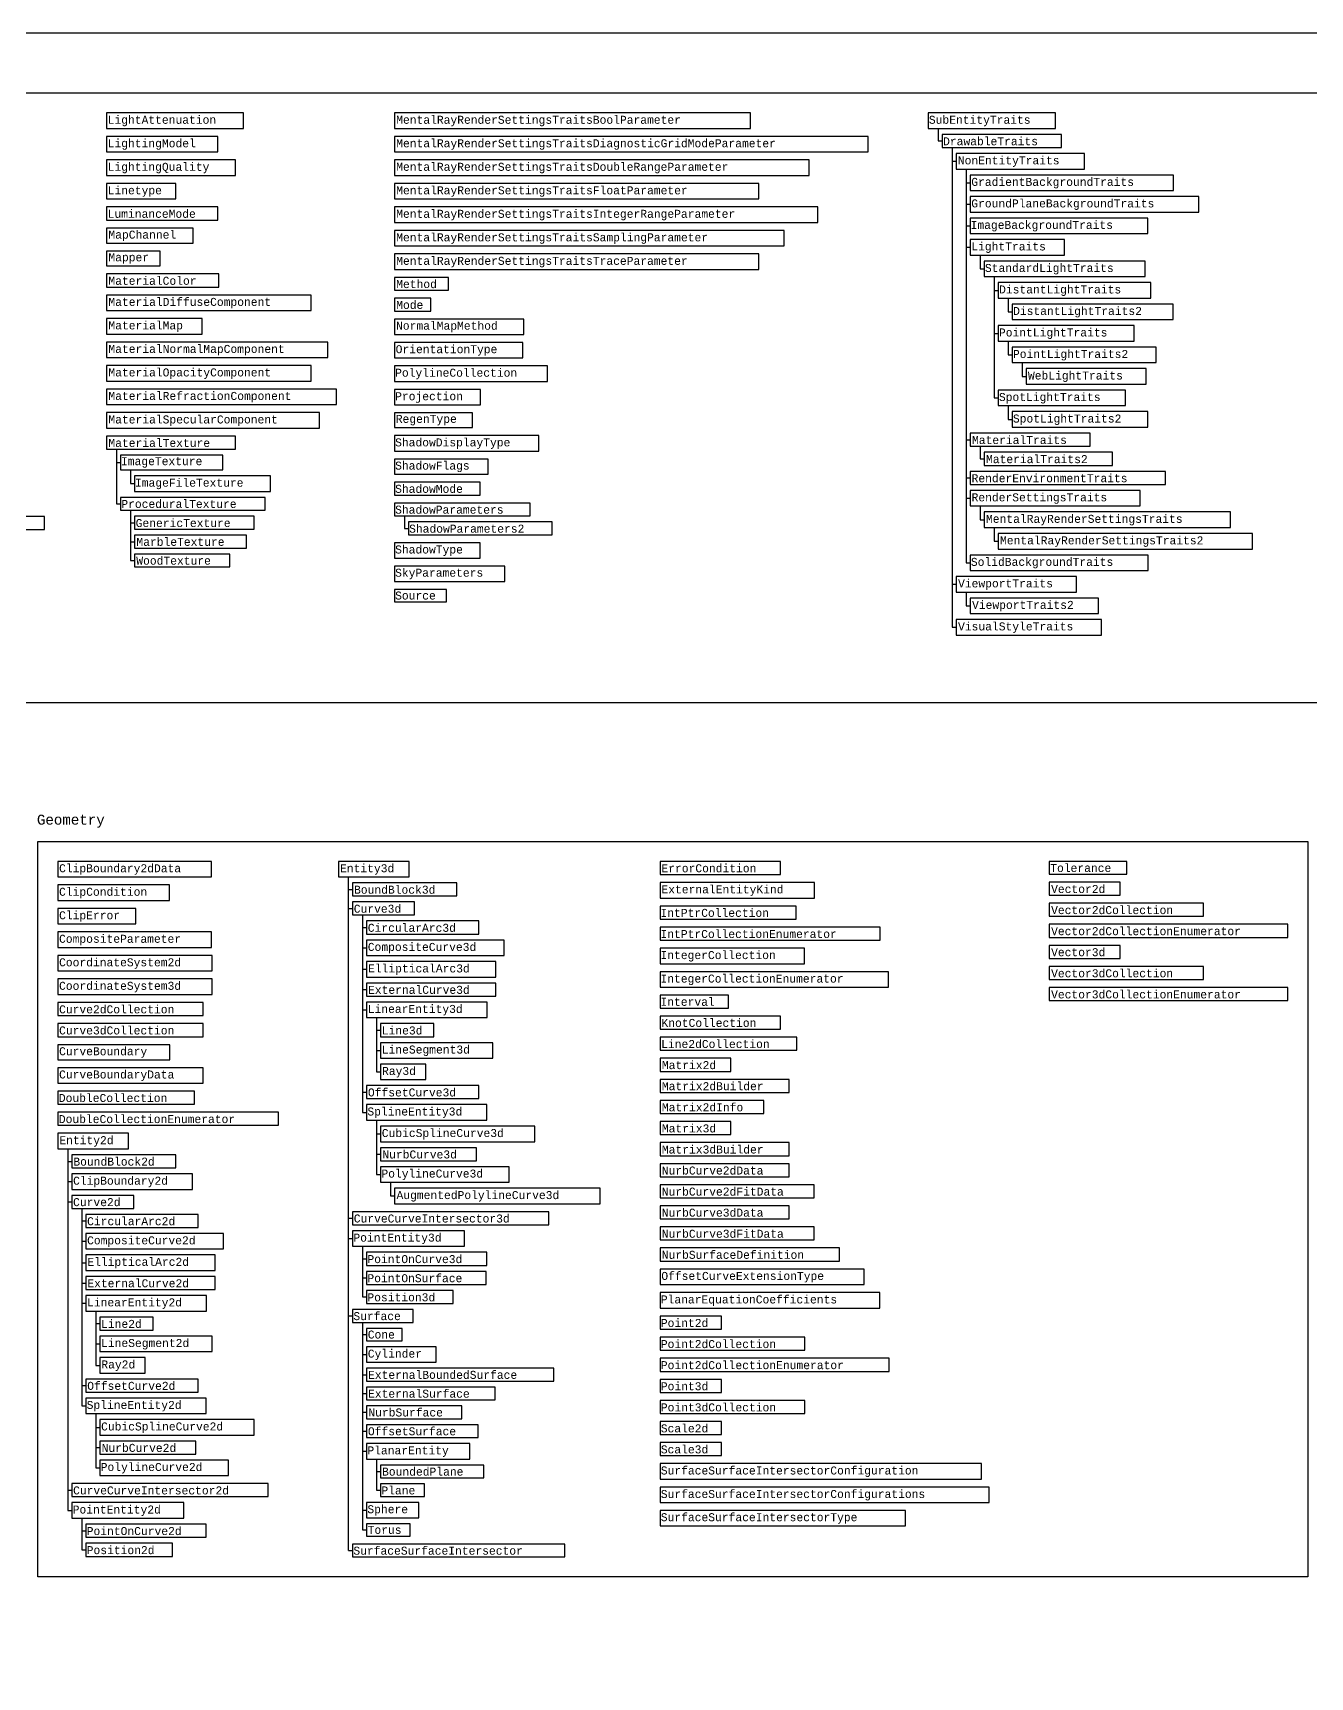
# Model space of a CAD drawing. Header units: millimetres. Extents: x 63 to 561, y 325 to 515.
# Drawn here: x 436.8 to 500.7, y 423.8 to 506 of the extents above; entities that cross this region are included whole.
import ezdxf

# ---------------------------------------------------------------- set-up
doc = ezdxf.new("R2010")
doc.units = ezdxf.units.MM
for name, color, linetype in [('Classes Map Frame', 7, 'Continuous'), ('Managed classes', 3, 'Continuous'), ('Partial Supported', 2, 'Continuous'), ('Unsupported', 252, 'Continuous')]:
    doc.layers.add(name, color=color, linetype=linetype)
doc.styles.add('Categories', font='consola.ttf', dxfattribs={"height": 0.5})
doc.styles.add('PureManaged', font='consola.ttf', dxfattribs={"height": 0.4})
doc.styles.get("Standard").update_dxf_attribs({"font": 'consola.ttf'})

msp = doc.modelspace()

# ---------------------------------------------------------------- linework, layer by layer
at = {"layer": 'Classes Map Frame'}
for p, q in [((482.083, 501.224), (482.083, 500.597)), ((482.083, 500.597), (482.283, 500.597)), ((482.783, 500.269), (482.783, 476.285)), ((482.783, 499.582), (482.983, 499.582)), ((483.483, 499.194), (483.483, 479.512)), ((483.483, 498.506), (483.683, 498.506)), ((483.483, 497.431), (483.683, 497.431)), ((483.483, 496.356), (483.683, 496.356)), ((483.483, 495.28), (483.683, 495.28)), ((484.183, 494.893), (484.183, 494.205)), ((484.183, 494.205), (484.383, 494.205)), ((484.883, 493.817), (484.883, 487.753)), ((484.883, 493.129), (485.083, 493.129)), ((485.583, 492.742), (485.583, 492.054)), ((485.583, 492.054), (485.783, 492.054)), ((484.883, 490.979), (485.083, 490.979)), ((485.583, 490.591), (485.583, 489.903)), ((485.583, 489.903), (485.783, 489.903)), ((486.283, 489.516), (486.283, 488.828)), ((486.283, 488.828), (486.483, 488.828)), ((484.883, 487.753), (485.083, 487.753)), ((485.583, 487.365), (485.583, 486.677)), ((485.583, 486.677), (485.783, 486.677)), ((441.014, 485.189), (441.014, 482.461)), ((483.483, 485.662), (483.683, 485.662)), ((484.183, 485.335), (484.183, 484.707)), ((441.014, 484.523), (441.214, 484.523)), ((441.714, 484.157), (441.714, 483.469)), ((484.183, 484.707), (484.383, 484.707)), ((441.714, 483.469), (441.914, 483.469)), ((483.483, 483.753), (483.683, 483.753)), ((483.483, 482.738), (483.683, 482.738)), ((441.014, 482.461), (441.214, 482.461)), ((441.714, 482.141), (441.714, 479.626)), ((455.401, 481.855), (455.401, 481.23)), ((484.183, 482.35), (484.183, 481.662)), ((484.183, 481.662), (484.383, 481.662)), ((441.714, 481.514), (441.914, 481.514)), ((455.401, 481.23), (455.601, 481.23)), ((484.883, 481.275), (484.883, 480.587)), ((441.714, 480.566), (441.914, 480.566)), ((484.883, 480.587), (485.083, 480.587)), ((441.714, 479.626), (441.914, 479.626)), ((483.483, 479.512), (483.683, 479.512)), ((482.783, 478.436), (482.983, 478.436)), ((483.483, 478.048), (483.483, 477.361)), ((483.483, 477.361), (483.683, 477.361)), ((482.783, 476.285), (482.983, 476.285)), ((452.614, 430.135), (452.614, 463.808)), ((452.614, 463.182), (452.814, 463.182)), ((452.614, 462.232), (452.814, 462.232)), ((453.314, 461.907), (453.314, 452.035)), ((453.314, 461.279), (453.514, 461.279)), ((453.314, 460.264), (453.514, 460.264)), ((453.314, 459.189), (453.514, 459.189)), ((453.314, 458.176), (453.514, 458.176)), ((453.314, 457.163), (453.514, 457.163)), ((454.014, 456.775), (454.014, 454.059)), ((454.014, 456.148), (454.214, 456.148)), ((454.014, 455.133), (454.214, 455.133)), ((454.014, 454.059), (454.214, 454.059)), ((453.314, 453.048), (453.514, 453.048)), ((453.314, 452.035), (453.514, 452.035)), ((454.014, 451.648), (454.014, 448.934)), ((454.014, 450.96), (454.214, 450.96)), ((438.583, 450.215), (438.583, 432.14)), ((454.014, 449.947), (454.214, 449.947)), ((438.583, 449.589), (438.783, 449.589)), ((454.014, 448.934), (454.214, 448.934)), ((438.583, 448.576), (438.783, 448.576)), ((454.714, 448.546), (454.714, 447.859)), ((438.583, 447.563), (438.783, 447.563)), ((439.283, 447.238), (439.283, 437.367)), ((454.714, 447.859), (454.914, 447.859)), ((439.283, 446.611), (439.483, 446.611)), ((452.614, 446.746), (452.814, 446.746)), ((439.283, 445.596), (439.483, 445.596)), ((452.614, 445.733), (452.814, 445.733)), ((453.314, 445.345), (453.314, 442.808)), ((453.314, 444.718), (453.514, 444.718)), ((439.283, 444.52), (439.483, 444.52)), ((439.283, 443.507), (439.483, 443.507)), ((453.314, 443.763), (453.514, 443.763)), ((439.283, 442.494), (439.483, 442.494)), ((453.314, 442.808), (453.514, 442.808)), ((439.983, 442.107), (439.983, 439.391)), ((439.983, 441.479), (440.183, 441.479)), ((452.614, 441.861), (452.814, 441.861)), ((453.314, 441.541), (453.314, 431.161)), ((453.314, 440.93), (453.514, 440.93)), ((439.983, 440.464), (440.183, 440.464)), ((453.314, 439.932), (453.514, 439.932)), ((439.983, 439.391), (440.183, 439.391)), ((453.314, 438.925), (453.514, 438.925)), ((439.283, 438.38), (439.483, 438.38)), ((439.283, 437.367), (439.483, 437.367)), ((453.314, 437.984), (453.514, 437.984)), ((439.983, 436.979), (439.983, 434.266)), ((453.314, 437.044), (453.514, 437.044)), ((439.983, 436.292), (440.183, 436.292)), ((453.314, 436.103), (453.514, 436.103)), ((439.983, 435.279), (440.183, 435.279)), ((453.314, 435.096), (453.514, 435.096)), ((439.983, 434.266), (440.183, 434.266)), ((454.014, 434.708), (454.014, 433.147)), ((454.014, 434.088), (454.214, 434.088)), ((438.583, 433.153), (438.783, 433.153)), ((454.014, 433.147), (454.214, 433.147)), ((438.583, 432.14), (438.783, 432.14)), ((439.283, 431.752), (439.283, 430.17)), ((453.314, 432.147), (453.514, 432.147)), ((439.283, 431.125), (439.483, 431.125)), ((453.314, 431.161), (453.514, 431.161)), ((439.283, 430.17), (439.483, 430.17)), ((452.614, 430.135), (452.814, 430.135))]:
    msp.add_line(p, q, dxfattribs=at)
for points in [[(348.873, 506), (561.056, 506), (561.056, 325.237), (348.873, 325.237)], [(415.573, 503), (511.12, 503), (511.12, 472.51), (415.573, 472.51)], [(440.514, 502), (440.514, 501.224), (447.353, 501.224), (447.353, 502)], [(454.901, 502), (454.901, 501.224), (472.7, 501.224), (472.7, 502)], [(481.583, 502), (481.583, 501.224), (487.951, 501.224), (487.951, 502)], [(440.514, 500.824), (440.514, 500.049), (446.069, 500.049), (446.069, 500.824)], [(454.901, 500.824), (454.901, 500.049), (478.583, 500.049), (478.583, 500.824)], [(482.283, 500.924), (482.283, 500.269), (488.24, 500.269), (488.24, 500.924)], [(482.983, 499.969), (482.983, 499.194), (489.399, 499.194), (489.399, 499.969)], [(440.514, 499.649), (440.514, 498.873), (446.955, 498.873), (446.955, 499.649)], [(454.901, 499.649), (454.901, 498.873), (475.641, 498.873), (475.641, 499.649)], [(440.514, 498.473), (440.514, 497.698), (443.978, 497.698), (443.978, 498.473)], [(454.901, 498.473), (454.901, 497.698), (473.12, 497.698), (473.12, 498.473)], [(483.683, 498.894), (483.683, 498.119), (493.852, 498.119), (493.852, 498.894)], [(440.514, 497.298), (440.514, 496.643), (446.079, 496.643), (446.079, 497.298)], [(454.901, 497.298), (454.901, 496.523), (476.062, 496.523), (476.062, 497.298)], [(483.683, 497.819), (483.683, 497.043), (495.113, 497.043), (495.113, 497.819)], [(483.683, 496.743), (483.683, 495.968), (492.557, 495.968), (492.557, 496.743)], [(440.514, 496.243), (440.514, 495.482), (444.844, 495.482), (444.844, 496.243)], [(454.901, 496.123), (454.901, 495.347), (474.381, 495.347), (474.381, 496.123)], [(483.683, 495.668), (483.683, 494.893), (488.39, 494.893), (488.39, 495.668)], [(440.514, 495.082), (440.514, 494.35), (443.188, 494.35), (443.188, 495.082)], [(454.901, 494.947), (454.901, 494.172), (473.12, 494.172), (473.12, 494.947)], [(484.383, 494.593), (484.383, 493.817), (492.432, 493.817), (492.432, 494.593)], [(440.514, 493.95), (440.514, 493.296), (446.129, 493.296), (446.129, 493.95)], [(454.901, 493.772), (454.901, 493.132), (457.602, 493.132), (457.602, 493.772)], [(485.083, 493.517), (485.083, 492.742), (492.721, 492.742), (492.721, 493.517)], [(440.514, 492.896), (440.514, 492.12), (450.74, 492.12), (450.74, 492.896)], [(454.901, 492.732), (454.901, 492.091), (456.719, 492.091), (456.719, 492.732)], [(485.783, 492.442), (485.783, 491.666), (493.828, 491.666), (493.828, 492.442)], [(440.514, 491.72), (440.514, 490.945), (445.287, 490.945), (445.287, 491.72)], [(454.901, 491.691), (454.901, 490.93), (461.376, 490.93), (461.376, 491.691)], [(485.083, 491.366), (485.083, 490.591), (491.873, 490.591), (491.873, 491.366)], [(440.514, 490.545), (440.514, 489.769), (451.58, 489.769), (451.58, 490.545)], [(454.901, 490.53), (454.901, 489.755), (461.314, 489.755), (461.314, 490.53)], [(485.783, 490.291), (485.783, 489.516), (492.98, 489.516), (492.98, 490.291)], [(440.514, 489.369), (440.514, 488.594), (450.74, 488.594), (450.74, 489.369)], [(454.901, 489.355), (454.901, 488.579), (462.562, 488.579), (462.562, 489.355)], [(486.483, 489.216), (486.483, 488.44), (492.482, 488.44), (492.482, 489.216)], [(440.514, 488.194), (440.514, 487.419), (452.001, 487.419), (452.001, 488.194)], [(454.901, 488.179), (454.901, 487.404), (459.201, 487.404), (459.201, 488.179)], [(485.083, 488.14), (485.083, 487.365), (491.451, 487.365), (491.451, 488.14)], [(440.514, 487.019), (440.514, 486.243), (451.16, 486.243), (451.16, 487.019)], [(454.901, 487.004), (454.901, 486.272), (458.798, 486.272), (458.798, 487.004)], [(485.783, 487.065), (485.783, 486.289), (492.558, 486.289), (492.558, 487.065)], [(440.514, 485.843), (440.514, 485.189), (446.954, 485.189), (446.954, 485.843)], [(454.901, 485.872), (454.901, 485.097), (462.126, 485.097), (462.126, 485.872)], [(483.683, 485.989), (483.683, 485.335), (489.686, 485.335), (489.686, 485.989)], [(484.383, 485.035), (484.383, 484.38), (490.793, 484.38), (490.793, 485.035)], [(441.214, 484.889), (441.214, 484.157), (446.324, 484.157), (446.324, 484.889)], [(454.901, 484.697), (454.901, 483.936), (459.588, 483.936), (459.588, 484.697)], [(441.914, 483.857), (441.914, 483.081), (448.705, 483.081), (448.705, 483.857)], [(454.901, 483.536), (454.901, 482.895), (459.185, 482.895), (459.185, 483.536)], [(483.683, 484.08), (483.683, 483.425), (493.446, 483.425), (493.446, 484.08)], [(441.214, 482.781), (441.214, 482.141), (448.442, 482.141), (448.442, 482.781)], [(454.901, 482.495), (454.901, 481.855), (461.689, 481.855), (461.689, 482.495)], [(483.683, 483.125), (483.683, 482.35), (492.185, 482.35), (492.185, 483.125)], [(428.068, 481.825), (428.068, 481.17), (437.414, 481.17), (437.414, 481.825)], [(441.914, 481.841), (441.914, 481.186), (447.899, 481.186), (447.899, 481.841)], [(484.383, 482.05), (484.383, 481.275), (496.689, 481.275), (496.689, 482.05)], [(441.914, 480.886), (441.914, 480.246), (447.514, 480.246), (447.514, 480.886)], [(455.601, 481.555), (455.601, 480.904), (462.796, 480.904), (462.796, 481.555)], [(485.083, 480.975), (485.083, 480.199), (497.795, 480.199), (497.795, 480.975)], [(454.901, 480.504), (454.901, 479.743), (459.185, 479.743), (459.185, 480.504)], [(441.914, 479.946), (441.914, 479.306), (446.669, 479.306), (446.669, 479.946)], [(454.901, 479.343), (454.901, 478.582), (460.429, 478.582), (460.429, 479.343)], [(483.683, 479.899), (483.683, 479.124), (492.572, 479.124), (492.572, 479.899)], [(482.983, 478.824), (482.983, 478.048), (488.989, 478.048), (488.989, 478.824)], [(454.901, 478.182), (454.901, 477.562), (457.504, 477.562), (457.504, 478.182)], [(483.683, 477.748), (483.683, 476.973), (490.096, 476.973), (490.096, 477.748)], [(482.983, 476.673), (482.983, 475.898), (490.249, 475.898), (490.249, 476.673)], [(437.083, 465.583), (500.554, 465.583), (500.554, 428.815), (437.083, 428.815)], [(438.083, 464.583), (438.083, 463.808), (445.762, 463.808), (445.762, 464.583)], [(452.114, 464.583), (452.114, 463.808), (455.634, 463.808), (455.634, 464.583)], [(468.181, 464.583), (468.181, 463.928), (474.193, 463.928), (474.193, 464.583)], [(487.634, 464.583), (487.634, 463.943), (491.512, 463.943), (491.512, 464.583)], [(438.083, 463.408), (438.083, 462.632), (443.662, 462.632), (443.662, 463.408)], [(452.814, 463.508), (452.814, 462.857), (458.015, 462.857), (458.015, 463.508)], [(468.181, 463.528), (468.181, 462.753), (475.902, 462.753), (475.902, 463.528)], [(487.634, 463.543), (487.634, 462.892), (491.178, 462.892), (491.178, 463.543)], [(438.083, 462.232), (438.083, 461.457), (441.982, 461.457), (441.982, 462.232)], [(452.814, 462.557), (452.814, 461.907), (455.901, 461.907), (455.901, 462.557)], [(468.181, 462.353), (468.181, 461.698), (474.985, 461.698), (474.985, 462.353)], [(487.634, 462.492), (487.634, 461.837), (495.351, 461.837), (495.351, 462.492)], [(453.514, 461.607), (453.514, 460.952), (459.122, 460.952), (459.122, 461.607)], [(468.181, 461.298), (468.181, 460.644), (479.188, 460.644), (479.188, 461.298)], [(487.634, 461.437), (487.634, 460.783), (499.554, 460.783), (499.554, 461.437)], [(438.083, 461.057), (438.083, 460.282), (445.764, 460.282), (445.764, 461.057)], [(453.514, 460.652), (453.514, 459.876), (460.382, 459.876), (460.382, 460.652)], [(487.634, 460.383), (487.634, 459.732), (491.178, 459.732), (491.178, 460.383)], [(438.083, 459.882), (438.083, 459.106), (445.791, 459.106), (445.791, 459.882)], [(453.514, 459.576), (453.514, 458.801), (459.975, 458.801), (459.975, 459.576)], [(468.181, 460.244), (468.181, 459.468), (475.405, 459.468), (475.405, 460.244)], [(438.083, 458.706), (438.083, 457.931), (445.791, 457.931), (445.791, 458.706)], [(468.181, 459.068), (468.181, 458.293), (479.608, 458.293), (479.608, 459.068)], [(487.634, 459.332), (487.634, 458.677), (495.351, 458.677), (495.351, 459.332)], [(453.514, 458.501), (453.514, 457.85), (459.975, 457.85), (459.975, 458.501)], [(468.181, 457.893), (468.181, 457.253), (471.601, 457.253), (471.601, 457.893)], [(487.634, 458.277), (487.634, 457.623), (499.554, 457.623), (499.554, 458.277)], [(438.083, 457.531), (438.083, 456.876), (445.342, 456.876), (445.342, 457.531)], [(453.514, 457.55), (453.514, 456.775), (459.541, 456.775), (459.541, 457.55)], [(438.083, 456.476), (438.083, 455.821), (445.342, 455.821), (445.342, 456.476)], [(454.214, 456.475), (454.214, 455.82), (456.88, 455.82), (456.88, 456.475)], [(468.181, 456.853), (468.181, 456.198), (474.193, 456.198), (474.193, 456.853)], [(438.083, 455.421), (438.083, 454.66), (443.684, 454.66), (443.684, 455.421)], [(454.214, 455.52), (454.214, 454.745), (459.821, 454.745), (459.821, 455.52)], [(468.181, 455.798), (468.181, 455.143), (475.02, 455.143), (475.02, 455.798)], [(468.181, 454.743), (468.181, 454.088), (471.723, 454.088), (471.723, 454.743)], [(438.083, 454.26), (438.083, 453.499), (445.342, 453.499), (445.342, 454.26)], [(454.214, 454.445), (454.214, 453.674), (456.474, 453.674), (456.474, 454.445)], [(438.083, 453.099), (438.083, 452.445), (444.912, 452.445), (444.912, 453.099)], [(453.514, 453.374), (453.514, 452.723), (459.129, 452.723), (459.129, 453.374)], [(468.181, 453.688), (468.181, 453.034), (474.636, 453.034), (474.636, 453.688)], [(453.514, 452.423), (453.514, 451.648), (459.522, 451.648), (459.522, 452.423)], [(468.181, 452.634), (468.181, 451.979), (473.365, 451.979), (473.365, 452.634)], [(438.083, 452.045), (438.083, 451.39), (449.114, 451.39), (449.114, 452.045)], [(454.214, 451.348), (454.214, 450.572), (461.922, 450.572), (461.922, 451.348)], [(468.181, 451.579), (468.181, 450.924), (471.723, 450.924), (471.723, 451.579)], [(438.083, 450.99), (438.083, 450.215), (441.603, 450.215), (441.603, 450.99)], [(468.181, 450.524), (468.181, 449.87), (474.636, 449.87), (474.636, 450.524)], [(438.783, 449.915), (438.783, 449.264), (443.984, 449.264), (443.984, 449.915)], [(454.214, 450.272), (454.214, 449.622), (459.009, 449.622), (459.009, 450.272)], [(438.783, 448.964), (438.783, 448.189), (444.811, 448.189), (444.811, 448.964)], [(454.214, 449.322), (454.214, 448.546), (460.644, 448.546), (460.644, 449.322)], [(468.181, 449.47), (468.181, 448.819), (474.627, 448.819), (474.627, 449.47)], [(454.914, 448.246), (454.914, 447.471), (465.181, 447.471), (465.181, 448.246)], [(468.181, 448.419), (468.181, 447.764), (475.888, 447.764), (475.888, 448.419)], [(438.783, 447.889), (438.783, 447.238), (441.869, 447.238), (441.869, 447.889)], [(468.181, 447.364), (468.181, 446.714), (474.627, 446.714), (474.627, 447.364)], [(439.483, 446.938), (439.483, 446.283), (445.09, 446.283), (445.09, 446.938)], [(452.814, 447.071), (452.814, 446.42), (462.623, 446.42), (462.623, 447.071)], [(468.181, 446.314), (468.181, 445.659), (475.888, 445.659), (475.888, 446.314)], [(439.483, 445.983), (439.483, 445.208), (446.351, 445.208), (446.351, 445.983)], [(452.814, 446.12), (452.814, 445.345), (458.404, 445.345), (458.404, 446.12)], [(439.483, 444.908), (439.483, 444.133), (445.944, 444.133), (445.944, 444.908)], [(453.514, 445.045), (453.514, 444.39), (459.524, 444.39), (459.524, 445.045)], [(468.181, 445.259), (468.181, 444.604), (477.149, 444.604), (477.149, 445.259)], [(453.514, 444.09), (453.514, 443.436), (459.482, 443.436), (459.482, 444.09)], [(468.181, 444.204), (468.181, 443.429), (478.376, 443.429), (478.376, 444.204)], [(439.483, 443.833), (439.483, 443.182), (445.944, 443.182), (445.944, 443.833)], [(453.514, 443.136), (453.514, 442.481), (457.843, 442.481), (457.843, 443.136)], [(468.181, 443.029), (468.181, 442.254), (479.174, 442.254), (479.174, 443.029)], [(439.483, 442.882), (439.483, 442.107), (445.51, 442.107), (445.51, 442.882)], [(440.183, 441.807), (440.183, 441.152), (442.849, 441.152), (442.849, 441.807)], [(452.814, 442.181), (452.814, 441.541), (455.838, 441.541), (455.838, 442.181)], [(468.181, 441.854), (468.181, 441.199), (471.249, 441.199), (471.249, 441.854)], [(440.183, 440.852), (440.183, 440.076), (445.79, 440.076), (445.79, 440.852)], [(453.514, 441.241), (453.514, 440.62), (455.298, 440.62), (455.298, 441.241)], [(468.181, 440.799), (468.181, 440.144), (475.422, 440.144), (475.422, 440.799)], [(440.183, 439.776), (440.183, 439.005), (442.442, 439.005), (442.442, 439.776)], [(453.514, 440.32), (453.514, 439.545), (456.993, 439.545), (456.993, 440.32)], [(468.181, 439.744), (468.181, 439.089), (479.625, 439.089), (479.625, 439.744)], [(453.514, 439.245), (453.514, 438.604), (462.874, 438.604), (462.874, 439.245)], [(439.483, 438.705), (439.483, 438.055), (445.098, 438.055), (445.098, 438.705)], [(453.514, 438.304), (453.514, 437.664), (459.933, 437.664), (459.933, 438.304)], [(468.181, 438.689), (468.181, 438.035), (471.249, 438.035), (471.249, 438.689)], [(439.483, 437.755), (439.483, 436.979), (445.491, 436.979), (445.491, 437.755)], [(453.514, 437.364), (453.514, 436.724), (458.267, 436.724), (458.267, 437.364)], [(468.181, 437.635), (468.181, 436.98), (475.422, 436.98), (475.422, 437.635)], [(440.183, 436.679), (440.183, 435.904), (447.891, 435.904), (447.891, 436.679)], [(468.181, 436.58), (468.181, 435.929), (471.247, 435.929), (471.247, 436.58)], [(453.514, 436.424), (453.514, 435.783), (459.087, 435.783), (459.087, 436.424)], [(440.183, 435.604), (440.183, 434.953), (444.978, 434.953), (444.978, 435.604)], [(453.514, 435.483), (453.514, 434.708), (458.677, 434.708), (458.677, 435.483)], [(468.181, 435.529), (468.181, 434.879), (471.247, 434.879), (471.247, 435.529)], [(440.183, 434.653), (440.183, 433.878), (446.613, 433.878), (446.613, 434.653)], [(454.214, 434.408), (454.214, 433.768), (459.373, 433.768), (459.373, 434.408)], [(468.181, 434.479), (468.181, 433.703), (484.244, 433.703), (484.244, 434.479)], [(438.783, 433.478), (438.783, 432.827), (448.592, 432.827), (448.592, 433.478)], [(454.214, 433.468), (454.214, 432.827), (456.4, 432.827), (456.4, 433.468)], [(468.181, 433.303), (468.181, 432.528), (484.634, 432.528), (484.634, 433.303)], [(438.783, 432.527), (438.783, 431.752), (444.373, 431.752), (444.373, 432.527)], [(453.514, 432.527), (453.514, 431.766), (456.118, 431.766), (456.118, 432.527)], [(468.181, 432.128), (468.181, 431.367), (480.449, 431.367), (480.449, 432.128)], [(439.483, 431.452), (439.483, 430.797), (445.493, 430.797), (445.493, 431.452)], [(453.514, 431.466), (453.514, 430.855), (455.696, 430.855), (455.696, 431.466)], [(439.483, 430.497), (439.483, 429.842), (443.812, 429.842), (443.812, 430.497)], [(452.814, 430.455), (452.814, 429.815), (463.416, 429.815), (463.416, 430.455)]]:
    msp.add_lwpolyline(points, close=True, dxfattribs=at)

# ---------------------------------------------------------------- texts
at = {"layer": 'Classes Map Frame', "color": 1, "style": 'Categories'}
msp.add_text('Geometry', height=0.5, dxfattribs=at).set_placement((437.033, 466.419))
at = {"layer": 'Managed classes', "style": 'PureManaged'}
for s, p in [('MentalRayRenderSettingsTraitsBoolParameter', (454.992, 501.456)), ('SubEntityTraits', (481.619, 501.456)), ('LightingModel', (440.57, 500.281)), ('MentalRayRenderSettingsTraitsDiagnosticGridModeParameter', (454.992, 500.281)), ('DrawableTraits', (482.329, 500.381)), ('NonEntityTraits', (483.067, 499.426)), ('LightingQuality', (440.57, 499.105)), ('MentalRayRenderSettingsTraitsDoubleRangeParameter', (454.992, 499.105)), ('Linetype', (440.57, 497.93)), ('MentalRayRenderSettingsTraitsFloatParameter', (454.992, 497.93)), ('GradientBackgroundTraits', (483.739, 498.351)), ('GroundPlaneBackgroundTraits', (483.739, 497.275)), ('LuminanceMode', (440.57, 496.755)), ('MentalRayRenderSettingsTraitsIntegerRangeParameter', (454.992, 496.755)), ('ImageBackgroundTraits', (483.704, 496.2)), ('MapChannel', (440.606, 495.714)), ('MentalRayRenderSettingsTraitsSamplingParameter', (454.992, 495.579)), ('Mapper', (440.606, 494.582)), ('MentalRayRenderSettingsTraitsTraceParameter', (454.992, 494.404)), ('LightTraits', (483.739, 495.125)), ('StandardLightTraits', (484.419, 494.049)), ('MaterialColor', (440.606, 493.407)), ('Method', (454.992, 493.243)), ('DistantLightTraits', (485.129, 492.974)), ('MaterialDiffuseComponent', (440.606, 492.352)), ('Mode', (454.992, 492.202)), ('MaterialMap', (440.606, 491.177)), ('NormalMapMethod', (454.985, 491.162)), ('MaterialNormalMapComponent', (440.606, 490.001)), ('OrientationType', (454.965, 489.987)), ('MaterialOpacityComponent', (440.606, 488.826)), ('MaterialRefractionComponent', (440.606, 487.651)), ('Projection', (454.939, 487.636)), ('MaterialSpecularComponent', (440.606, 486.475)), ('RegenType', (454.971, 486.504)), ('ShadowDisplayType', (454.937, 485.329)), ('MaterialTexture', (440.606, 485.3)), ('ImageTexture', (441.236, 484.389)), ('ShadowFlags', (454.937, 484.168)), ('ImageFileTexture', (441.936, 483.313)), ('ShadowMode', (454.937, 483.007)), ('RenderSettingsTraits', (483.753, 482.582)), ('ShadowParameters', (454.937, 481.966)), ('MentalRayRenderSettingsTraits', (484.474, 481.507)), ('ShadowType', (454.937, 479.975)), ('ViewportTraits', (483.077, 478.28)), ('Source', (454.937, 477.673)), ('VisualStyleTraits', (483.077, 476.13)), ('ClipBoundary2dData', (438.14, 464.04)), ('Entity3d', (452.184, 464.04)), ('Tolerance', (487.685, 464.054)), ('ClipCondition', (438.14, 462.864)), ('BoundBlock3d', (452.885, 462.968)), ('ExternalEntityKind', (468.251, 462.985)), ('Vector2d', (487.728, 463.003)), ('ClipError', (438.14, 461.689)), ('Curve3d', (452.871, 462.018)), ('IntPtrCollection', (468.203, 461.81)), ('Vector2dCollection', (487.728, 461.949)), ('CircularArc3d', (453.571, 461.063)), ('IntPtrCollectionEnumerator', (468.203, 460.755)), ('Vector2dCollectionEnumerator', (487.728, 460.894)), ('CompositeParameter', (438.14, 460.514)), ('CompositeCurve3d', (453.571, 460.108)), ('Vector3d', (487.728, 459.843)), ('CoordinateSystem2d', (438.14, 459.338)), ('EllipticalArc3d', (453.584, 459.033)), ('IntegerCollection', (468.203, 459.7)), ('IntegerCollectionEnumerator', (468.203, 458.525)), ('Vector3dCollection', (487.728, 458.789)), ('CoordinateSystem3d', (438.14, 458.163)), ('Vector3dCollectionEnumerator', (487.728, 457.734)), ('Curve2dCollection', (438.14, 456.987)), ('LinearEntity3d', (453.571, 457.007)), ('Interval', (468.203, 457.364)), ('Curve3dCollection', (438.14, 455.933)), ('Line3d', (454.271, 455.932)), ('KnotCollection', (468.251, 456.309)), ('LineSegment3d', (454.271, 454.977)), ('Line2dCollection', (468.237, 455.254)), ('CurveBoundary', (438.14, 454.892)), ('Matrix2d', (468.273, 454.2)), ('CurveBoundaryData', (438.14, 453.731)), ('Ray3d', (454.284, 453.906)), ('DoubleCollection', (438.129, 452.556)), ('OffsetCurve3d', (453.579, 452.834)), ('Matrix2dBuilder', (468.273, 453.145)), ('SplineEntity3d', (453.551, 451.88)), ('Matrix2dInfo', (468.273, 452.09)), ('DoubleCollectionEnumerator', (438.129, 451.501)), ('CubicSplineCurve3d', (454.271, 450.804)), ('Matrix3d', (468.273, 451.036)), ('Entity2d', (438.153, 450.447)), ('Matrix3dBuilder', (468.273, 449.981)), ('BoundBlock2d', (438.854, 449.375)), ('ClipBoundary2d', (438.84, 448.421)), ('PolylineCurve3d', (454.253, 448.778)), ('NurbCurve2dData', (468.265, 448.93)), ('AugmentedPolylineCurve3d', (455.009, 447.703)), ('NurbCurve2dFitData', (468.265, 447.876)), ('Curve2d', (438.84, 447.349)), ('NurbCurve3dData', (468.265, 446.825)), ('CircularArc2d', (439.54, 446.395)), ('CurveCurveIntersector3d', (452.871, 446.532)), ('CompositeCurve2d', (439.54, 445.44)), ('PointEntity3d', (452.853, 445.577)), ('NurbCurve3dFitData', (468.265, 445.77)), ('EllipticalArc2d', (439.553, 444.365)), ('PointOnCurve3d', (453.553, 444.502)), ('NurbSurfaceDefinition', (468.265, 444.716)), ('PointOnSurface', (453.553, 443.547)), ('OffsetCurveExtensionType', (468.245, 443.661)), ('Position3d', (453.553, 442.592)), ('LinearEntity2d', (439.54, 442.339)), ('PlanarEquationCoefficients', (468.22, 442.486)), ('Line2d', (440.24, 441.263)), ('Surface', (452.851, 441.652)), ('Point2d', (468.22, 441.31)), ('LineSegment2d', (440.24, 440.308)), ('Cone', (453.571, 440.731)), ('Point2dCollection', (468.22, 440.255)), ('Cylinder', (453.571, 439.777)), ('Ray2d', (440.253, 439.237)), ('ExternalBoundedSurface', (453.584, 438.716)), ('Point2dCollectionEnumerator', (468.22, 439.201)), ('OffsetCurve2d', (439.548, 438.166)), ('ExternalSurface', (453.584, 437.775)), ('Point3d', (468.22, 438.146)), ('SplineEntity2d', (439.52, 437.211)), ('NurbSurface', (453.599, 436.835)), ('Point3dCollection', (468.22, 437.091)), ('CubicSplineCurve2d', (440.24, 436.136)), ('Scale2d', (468.218, 436.041)), ('OffsetSurface', (453.579, 435.895)), ('PlanarEntity', (453.553, 434.94)), ('Scale3d', (468.218, 434.99)), ('PolylineCurve2d', (440.222, 434.11)), ('BoundedPlane', (454.285, 433.879)), ('SurfaceSurfaceIntersectorConfiguration', (468.218, 433.935)), ('CurveCurveIntersector2d', (438.84, 432.939)), ('Plane', (454.253, 432.939)), ('SurfaceSurfaceIntersectorConfigurations', (468.218, 432.76)), ('PointEntity2d', (438.822, 431.984)), ('Sphere', (453.551, 431.998)), ('SurfaceSurfaceIntersectorType', (468.218, 431.599)), ('PointOnCurve2d', (439.522, 430.908)), ('Torus', (453.565, 430.966)), ('Position2d', (439.522, 429.954)), ('SurfaceSurfaceIntersector', (452.851, 429.926))]:
    msp.add_text(s, height=0.4, dxfattribs=at).set_placement(p)
at = {"layer": 'Managed classes'}
msp.add_text('PolylineCollection', height=0.4, dxfattribs=at).set_placement((454.939, 488.811))
at = {"layer": 'Partial Supported', "style": 'PureManaged'}
for s, p in [('NurbCurve3d', (454.299, 449.733)), ('NurbCurve2d', (440.268, 435.065))]:
    msp.add_text(s, height=0.4, dxfattribs=at).set_placement(p)
at = {"layer": 'Unsupported', "style": 'PureManaged'}
for s, p in [('LightAttenuation', (440.57, 501.456)), ('DistantLightTraits2', (485.829, 491.898)), ('PointLightTraits', (485.121, 490.823)), ('PointLightTraits2', (485.821, 489.748)), ('WebLightTraits', (486.57, 488.672)), ('SpotLightTraits', (485.119, 487.597)), ('SpotLightTraits2', (485.819, 486.521)), ('MaterialTraits', (483.774, 485.446)), ('MaterialTraits2', (484.474, 484.491)), ('RenderEnvironmentTraits', (483.753, 483.537)), ('ProceduralTexture', (441.253, 482.252)), ('GenericTexture', (441.97, 481.297)), ('ShadowParameters2', (455.637, 481.016)), ('MentalRayRenderSettingsTraits2', (485.174, 480.431)), ('MarbleTexture', (442.006, 480.357)), ('WoodTexture', (442.001, 479.417)), ('SkyParameters', (454.937, 478.814)), ('SolidBackgroundTraits', (483.719, 479.356)), ('ViewportTraits2', (483.777, 477.205)), ('ErrorCondition', (468.251, 464.04)), ('ExternalCurve3d', (453.584, 457.962)), ('ExternalCurve2d', (439.553, 443.293))]:
    msp.add_text(s, height=0.4, dxfattribs=at).set_placement(p)

doc.saveas('drawing.dxf')
